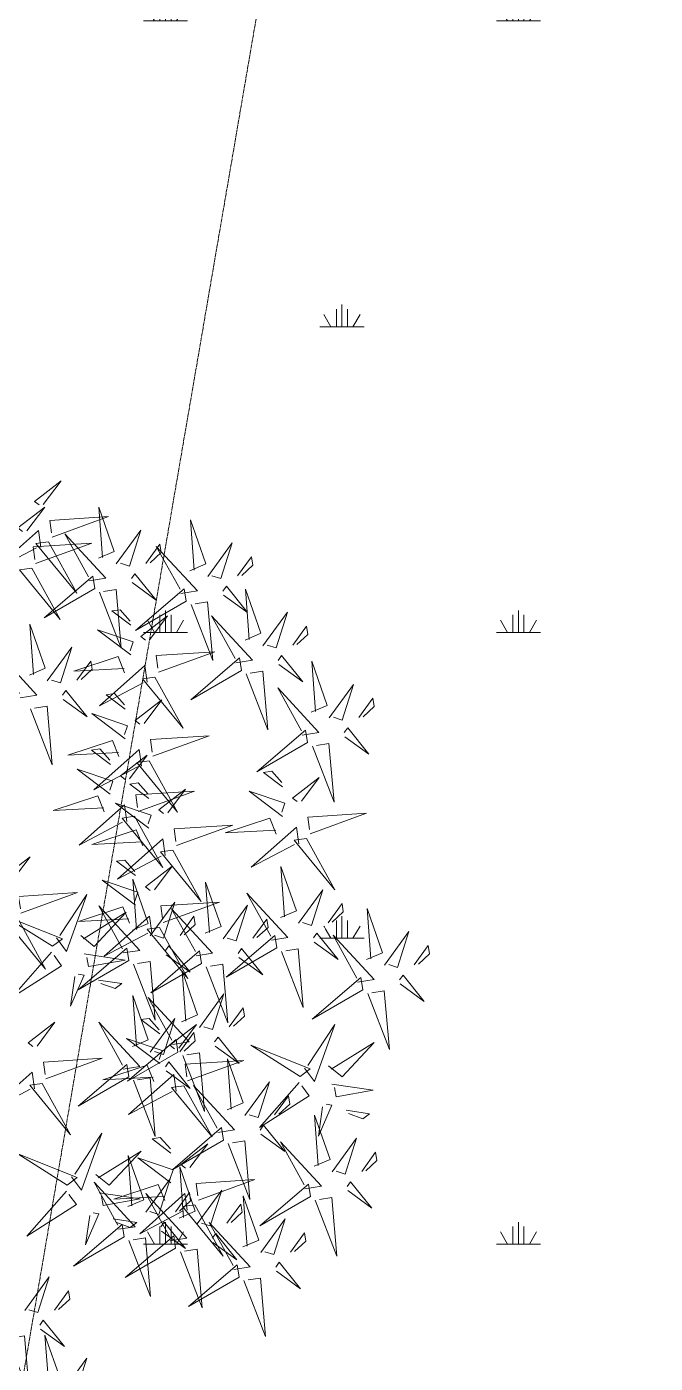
# Model space of a CAD drawing. Header units: millimetres. Extents: x 19543921 to 20171754, y -3528062 to -3222959.
# Drawn here: x 19581634 to 19582525, y -3296587 to -3294694 of the extents above; entities that cross this region are included whole.
import ezdxf

# ---------------------------------------------------------------- set-up
doc = ezdxf.new("R2010")
doc.units = ezdxf.units.MM
doc.header["$MEASUREMENT"] = 0
doc.linetypes.add('CENTER2', pattern=[28.575, 19.05, -3.175, 3.175, -3.175])
for name, color, linetype, lineweight in [('CENTER LINE', 40, 'CENTER2', 15), ('hach', 8, 'Continuous', 0), ('PLANTS', 3, 'Continuous', 13)]:
    doc.layers.add(name, color=color, linetype=linetype, lineweight=lineweight)

# ---------------------------------------------------------------- blocks, each defined once
blk = doc.blocks.new('bamboo')
at = {"layer": 'PLANTS'}
for points in [[(1088.8, 550.5), (1230.7, 624), (1117.2, 516), (1095.9, 541.8)], [(1245.4, 580.5), (1265.3, 538.9), (1156.3, 478), (1252.6, 571.9)], [(1291.1, 560.2), (1280.6, 450.1), (1321.1, 541.4), (1298.2, 551.6)], [(1072.7, 464.7), (1062.1, 354.7), (1102.6, 446), (1079.8, 456.1)], [(1137.1, 474.4), (1215.7, 466.8), (1126.9, 451.6), (1128.4, 467.3)], [(1131.1, 411.5), (1125, 348.6), (1142.3, 362.8), (1138.2, 402.9)], [(945.2, 153.2), (945.8, 313), (988.9, 162.4), (956.1, 155.5)], [(1141.3, 142.9), (1092, 290.5), (1115.5, 121.6), (1141.3, 142.9)], [(1035, 160.6), (1078.2, 226.8), (1050.5, 141.1), (1037.3, 149.7)], [(1157.1, 141.4), (1299, 214.9), (1185.5, 106.9), (1164.2, 132.8)], [(1264.2, 74.7), (1214.8, 222.3), (1238.4, 53.4), (1264.2, 74.7)], [(936.5, 139.9), (782.9, 164.7), (943.4, 107.2), (936.5, 139.9)], [(1279.9, 73.2), (1421.8, 146.8), (1308.4, 38.7), (1287, 64.6)], [(1441.7, 20.2), (1392.3, 167.8), (1415.9, -1.1), (1441.7, 20.2)], [(701.3, 5.5), (667.4, -23.6), (647.9, 136.3), (694, 14)], [(930.2, 115.8), (973.9, 125), (914, -24.5), (932.5, 104.9)], [(1117, 137.3), (1145.4, 102.8), (985.2, 86.6), (1108.4, 130.2)], [(1013.6, 99.1), (1106.3, 38.8), (1044.2, 116.9), (1024.6, 101.4)], [(1087.9, 126.1), (1140.9, 91.6), (1136.3, 113.5), (1098.9, 128.4)], [(1220.1, -21.7), (1186.2, -50.9), (1166.7, 109), (1212.8, -13.3)], [(1095.3, 76), (1115.1, 34.4), (1006.1, -26.5), (1102.4, 67.3)], [(1158.3, -1.3), (1117.1, -21.9), (1054.1, 85.8), (1149.8, -8.5)], [(1457.4, 18.7), (1599.3, 92.2), (1485.9, -15.8), (1464.5, 10)], [(974.5, 68.1), (1020.5, 66.3), (1023.9, -58.4), (985.4, 70.4)], [(1239.9, 69.2), (1268.3, 34.7), (1108.1, 18.4), (1231.3, 62.1)], [(1140.9, 55.7), (1130.4, -54.4), (1170.9, 36.9), (1148, 47)], [(1205.3, 65.3), (1283.9, 57.7), (1195.2, 42.5), (1196.7, 58.2)], [(707.4, -18.7), (854, 33.7), (685.6, 6.7), (707.4, -18.7)], [(1218.1, 7.8), (1238, -33.8), (1129, -94.7), (1225.2, -0.8)], [(1199.3, 2.4), (1193.3, -60.5), (1210.5, -46.3), (1206.4, -6.2)], [(1226.2, -46), (1372.8, 6.4), (1204.4, -20.6), (1226.2, -46)], [(1417.4, 14.6), (1445.8, -19.9), (1285.6, -36.1), (1408.7, 7.5)], [(706.2, -34.4), (782.6, -174.8), (672.3, -63.6), (697.7, -41.7)], [(1263.8, -12.5), (1253.3, -122.6), (1293.7, -31.3), (1270.9, -21.1)], [(1328.2, -2.9), (1406.8, -10.5), (1318.1, -25.7), (1319.6, -10)], [(868.3, -184.3), (818.9, -36.7), (842.4, -205.6), (868.3, -184.3)], [(1139, -47.3), (1028.7, -39.1), (1120.8, -77.6), (1130.5, -54.6)], [(1225, -61.7), (1301.4, -202.1), (1191.1, -90.8), (1216.5, -69)], [(1395.6, -46.8), (1415.5, -88.4), (1306.5, -149.2), (1402.7, -55.4)], [(1322.2, -65.8), (1316.2, -128.7), (1333.4, -114.5), (1329.3, -74.4)], [(1441.3, -67.1), (1430.8, -177.1), (1471.2, -85.8), (1448.4, -75.7)], [(1505.7, -57.4), (1584.3, -65), (1495.6, -80.2), (1497.1, -64.5)], [(631.1, -84.2), (625.1, -163), (608.1, -74.6), (623.8, -75.8)], [(1086.9, -106.8), (1023.9, -102.1), (1038.4, -119), (1078.4, -114.1)], [(1168.6, -225.3), (1119.3, -77.6), (1142.8, -246.6), (1168.6, -225.3)], [(1149.9, -111.5), (1143.9, -190.3), (1126.9, -101.9), (1142.6, -103)], [(494.6, -296.8), (495.3, -137), (538.4, -287.6), (505.6, -294.5)], [(926.2, -219.4), (885, -240.1), (822, -132.4), (917.7, -226.7)], [(884, -185.9), (1025.9, -112.3), (912.4, -220.4), (891.1, -194.5)], [(988, -239.9), (954.1, -269), (934.6, -109.2), (980.8, -231.4)], [(1441.7, -266.2), (1392.3, -118.6), (1415.9, -287.5), (1441.7, -266.2)], [(1499.7, -120.3), (1493.7, -183.2), (1510.9, -169), (1506.8, -128.9)], [(922.9, -320.7), (873.5, -173.1), (897.1, -342), (922.9, -320.7)], [(1184.4, -226.8), (1326.3, -153.2), (1212.8, -261.3), (1191.5, -235.4)], [(843.9, -189.9), (872.4, -224.4), (712.1, -240.6), (835.3, -197)], [(994.1, -264.1), (1140.7, -211.8), (972.3, -238.7), (994.1, -264.1)], [(1457.4, -267.7), (1599.3, -194.1), (1485.9, -302.2), (1464.5, -276.3)], [(584.4, -289.3), (627.6, -223.2), (600, -308.9), (586.7, -300.3)], [(938.6, -322.2), (1080.5, -248.7), (967.1, -356.7), (945.7, -330.8)], [(1144.3, -230.8), (1172.7, -265.3), (1012.5, -281.6), (1135.7, -237.9)], [(366.1, -305), (512.7, -252.7), (344.3, -279.6), (366.1, -305)], [(663.5, -416.2), (614.1, -268.5), (637.6, -437.5), (663.5, -416.2)], [(822.2, -251.3), (842, -292.9), (733.1, -353.8), (829.3, -259.9)], [(906.9, -265.5), (796.6, -257.2), (888.7, -295.8), (898.4, -272.8)], [(867.9, -271.6), (857.4, -381.7), (897.8, -290.4), (875, -280.2)], [(932.3, -262), (1010.9, -269.6), (922.2, -284.8), (923.7, -269.1)], [(992.9, -279.9), (1069.3, -420.3), (959, -309), (984.4, -287.2)], [(1417.4, -271.7), (1445.8, -306.2), (1285.6, -322.5), (1408.7, -278.8)], [(486, -310), (332.3, -285.3), (492.9, -342.8), (486, -310)], [(917.8, -329.7), (911.8, -408.4), (894.8, -320), (910.5, -321.2)], [(1122.6, -292.2), (1142.4, -333.8), (1033.4, -394.7), (1129.7, -300.8)], [(1168.2, -312.5), (1157.7, -422.6), (1198.2, -331.3), (1175.3, -321.1)], [(1218.2, -474.1), (1218.9, -314.2), (1262, -464.9), (1229.2, -471.8)], [(1232.6, -302.9), (1311.2, -310.5), (1222.5, -325.7), (1224, -310)], [(479.7, -334.2), (523.4, -325), (463.5, -474.5), (482, -345.1)], [(563.1, -350.9), (655.8, -411.2), (593.6, -333), (574, -348.6)], [(637.4, -323.8), (690.3, -358.3), (685.7, -336.5), (648.3, -321.5)], [(679.2, -417.7), (821.1, -344.1), (707.7, -452.2), (686.3, -426.3)], [(898.6, -326.3), (927, -360.8), (766.8, -377), (889.9, -333.4)], [(854.8, -325), (791.8, -320.2), (806.4, -337.2), (846.3, -332.2)], [(926.3, -324.9), (920.3, -387.8), (937.5, -373.5), (933.4, -333.5)], [(1395.6, -333.1), (1415.5, -374.7), (1306.5, -435.6), (1402.7, -341.7)], [(1441.3, -353.4), (1430.8, -463.5), (1471.2, -372.2), (1448.4, -362)], [(1505.7, -343.8), (1584.3, -351.4), (1495.6, -366.6), (1497.1, -350.9)], [(524, -381.9), (570, -383.6), (573.4, -508.4), (534.9, -379.6)], [(660.4, -512.6), (626.5, -541.8), (607, -381.9), (653.1, -504.2)], [(876.8, -387.7), (896.6, -429.3), (787.7, -490.1), (883.9, -396.3)], [(1226.6, -365.8), (1220.6, -428.7), (1237.8, -414.5), (1233.7, -374.4)], [(598.6, -492.1), (557.4, -512.8), (494.3, -405.1), (590.1, -499.4)], [(639.2, -421.7), (667.6, -456.2), (507.4, -472.5), (630.5, -428.8)], [(813.7, -538.9), (764.3, -391.3), (787.8, -560.2), (813.7, -538.9)], [(922.5, -407.9), (912, -518), (952.4, -426.7), (929.6, -416.6)], [(986.9, -398.3), (1065.5, -405.9), (976.8, -421.1), (978.3, -405.4)], [(1308, -466.6), (1351.2, -400.5), (1323.6, -486.2), (1310.3, -477.5)], [(1499.7, -406.7), (1493.7, -469.6), (1510.9, -455.4), (1506.8, -415.3)], [(980.9, -461.2), (974.9, -524.1), (992.1, -509.9), (988, -469.8)], [(617.4, -483.1), (637.2, -524.7), (528.3, -585.6), (624.5, -491.7)], [(666.4, -536.8), (813, -484.5), (644.6, -511.4), (666.4, -536.8)], [(727.5, -493.8), (806.1, -501.4), (717.4, -516.6), (718.9, -500.9)], [(829.4, -540.4), (971.3, -466.8), (857.8, -574.9), (836.5, -549)], [(1209.6, -487.3), (1055.9, -462.6), (1216.5, -520.1), (1209.6, -487.3)], [(579.2, -538.2), (468.9, -529.9), (561.1, -568.5), (570.7, -545.5)], [(663.1, -503.4), (652.6, -613.5), (693, -522.2), (670.2, -512)], [(1203.3, -511.5), (1247, -502.3), (1187.1, -651.7), (1205.5, -522.4)], [(1286.7, -528.1), (1379.3, -588.5), (1317.2, -510.3), (1297.6, -525.8)], [(1361, -501.1), (1413.9, -535.6), (1409.3, -513.8), (1371.9, -498.8)], [(414.6, -689.9), (380.7, -719), (361.2, -559.2), (407.3, -681.4)], [(551.1, -689.9), (517.2, -719), (497.7, -559.2), (543.9, -681.4)], [(665.2, -552.6), (741.7, -693), (631.3, -581.7), (656.8, -559.9)], [(789.3, -544.5), (817.8, -578.9), (657.5, -595.2), (780.7, -551.6)], [(721.5, -556.7), (715.5, -619.6), (732.7, -605.4), (728.6, -565.3)], [(936.5, -702.5), (887.2, -554.9), (910.7, -723.8), (936.5, -702.5)], [(1247.5, -559.2), (1293.6, -560.9), (1297, -685.7), (1258.5, -556.9)], [(352.8, -669.4), (311.6, -690.1), (248.5, -582.4), (344.3, -676.7)], [(527.1, -597.7), (464.1, -593), (478.7, -609.9), (518.7, -605)], [(590.2, -602.4), (584.1, -681.2), (567.1, -592.8), (582.9, -593.9)], [(767.6, -605.8), (787.4, -647.4), (678.5, -708.3), (774.7, -614.5)], [(813.3, -626.1), (802.7, -736.2), (843.2, -644.9), (820.4, -634.7)], [(877.7, -616.5), (956.3, -624.1), (867.5, -639.3), (869, -623.6)], [(952.3, -704), (1094.2, -630.5), (980.7, -738.5), (959.4, -712.7)], [(1182.3, -770.7), (1132.9, -623.1), (1156.5, -792), (1182.3, -770.7)], [(420.7, -714.1), (567.3, -661.7), (398.9, -688.7), (420.7, -714.1)], [(557.2, -714.1), (703.8, -661.7), (535.4, -688.7), (557.2, -714.1)], [(333.5, -715.5), (223.2, -707.2), (315.3, -745.8), (325, -722.8)], [(346.4, -826.2), (312.4, -855.4), (293, -695.5), (339.1, -817.8)], [(470, -715.5), (359.7, -707.2), (451.8, -745.8), (461.5, -722.8)], [(912.2, -708.1), (940.6, -742.6), (780.4, -758.8), (903.6, -715.2)], [(871.6, -679.4), (865.6, -742.3), (882.9, -728.1), (878.8, -688)], [(1198, -772.2), (1339.9, -698.7), (1226.5, -806.7), (1205.1, -780.8)], [(284.5, -805.8), (243.4, -826.4), (180.3, -718.7), (276.1, -813.1)], [(419.5, -729.9), (495.9, -870.2), (385.6, -759), (411, -737.1)], [(556, -729.9), (632.4, -870.2), (522.1, -759), (547.5, -737.1)], [(281.4, -774.9), (218.4, -770.2), (232.9, -787.1), (272.9, -782.2)], [(344.4, -779.7), (338.4, -858.4), (321.4, -770), (337.1, -771.2)], [(417.9, -774.9), (354.9, -770.2), (369.5, -787.1), (409.4, -782.2)], [(480.9, -779.7), (474.9, -858.4), (457.9, -770), (473.7, -771.2)], [(890.5, -769.5), (910.3, -811.1), (801.3, -871.9), (897.6, -778.1)], [(1000.5, -780.1), (1079.1, -787.7), (990.4, -802.9), (991.9, -787.2)], [(1158, -776.3), (1186.4, -810.8), (1026.2, -827), (1149.3, -783.4)], [(352.4, -850.5), (499, -798.1), (330.6, -825.1), (352.4, -850.5)], [(1246.3, -848.3), (1324.9, -855.9), (1236.2, -871.1), (1237.7, -855.4)]]:
    blk.add_lwpolyline(points, dxfattribs=at)
at = {"layer": 'PLANTS', "color": 78}
for points in [[(364.9, -320.8), (441.3, -461.2), (331, -349.9), (356.4, -328.1)], [(289.8, -370.6), (283.8, -449.3), (266.8, -360.9), (282.5, -362.1)], [(489.3, -669.4), (448.2, -690.1), (385.1, -582.4), (480.9, -676.7)], [(23.9, -744.9), (165.8, -671.4), (52.3, -779.4), (31, -753.6)], [(-16.2, -749), (12.3, -783.5), (-148, -799.7), (-24.8, -756.1)], [(-37.9, -810.4), (-18.1, -852), (-127, -912.8), (-30.8, -819)], [(936.1, -789.8), (925.6, -899.8), (966.1, -808.5), (943.2, -798.4)], [(7.8, -830.7), (-2.8, -940.7), (37.7, -849.4), (14.9, -839.3)], [(72.2, -821), (150.8, -828.6), (62, -843.8), (63.5, -828.1)], [(265.2, -851.8), (154.9, -843.6), (247, -882.2), (256.7, -859.1)], [(735.1, -928.5), (693.9, -949.2), (630.8, -841.5), (726.6, -935.8)], [(796.9, -949), (763, -978.1), (743.5, -818.2), (789.6, -940.5)], [(994.5, -843), (988.5, -905.9), (1005.7, -891.7), (1001.6, -851.6)], [(1136.2, -837.6), (1156, -879.2), (1047.1, -940.1), (1143.3, -846.3)], [(66.1, -883.9), (60.1, -946.8), (77.4, -932.6), (73.3, -892.5)], [(209.8, -1003.5), (175.9, -1032.7), (156.4, -872.8), (202.6, -995)], [(351.2, -866.2), (427.7, -1006.6), (317.3, -895.4), (342.8, -873.5)], [(1181.9, -857.9), (1171.4, -968), (1211.8, -876.7), (1189, -866.6)], [(148, -983), (106.8, -1003.7), (43.8, -896), (139.5, -990.3)], [(213.1, -911.3), (150.1, -906.6), (164.7, -923.5), (204.7, -918.6)], [(276.1, -916), (270.1, -994.8), (253.1, -906.4), (268.9, -907.6)], [(803, -973.2), (949.5, -920.8), (781.1, -947.8), (803, -973.2)], [(1240.3, -911.2), (1234.3, -974.1), (1251.5, -959.9), (1247.4, -919.8)], [(-240.7, -1085.3), (-274.6, -1114.5), (-294.1, -954.6), (-248, -1076.9)], [(-60.1, -1097.9), (-109.5, -950.3), (-85.9, -1119.2), (-60.1, -1097.9)], [(-221, -1027.7), (-74.4, -975.4), (-242.8, -1002.3), (-221, -1027.7)], [(215.9, -1027.7), (362.5, -975.4), (194.1, -1002.3), (215.9, -1027.7)], [(715.7, -974.6), (605.5, -966.3), (697.6, -1004.9), (707.3, -981.8)], [(801.8, -988.9), (878.2, -1129.3), (767.9, -1018.1), (793.3, -996.2)], [(-44.4, -1099.5), (97.5, -1025.9), (-15.9, -1134), (-37.3, -1108.1)], [(128.7, -1029.1), (18.4, -1020.8), (110.5, -1059.4), (120.2, -1036.4)], [(636.2, -1166.1), (586.8, -1018.5), (610.3, -1187.4), (636.2, -1166.1)], [(663.7, -1034), (600.7, -1029.3), (615.2, -1046.2), (655.2, -1041.3)], [(726.7, -1038.7), (720.7, -1117.5), (703.7, -1029.1), (719.4, -1030.3)], [(-234.6, -1109.5), (-88.1, -1057.2), (-256.5, -1084.1), (-234.6, -1109.5)], [(-222.2, -1043.5), (-145.8, -1183.9), (-256.1, -1072.6), (-230.7, -1050.8)], [(214.7, -1043.5), (291.1, -1183.9), (180.8, -1072.6), (206.2, -1050.8)], [(376.8, -1193.4), (327.4, -1045.8), (350.9, -1214.7), (376.8, -1193.4)], [(-297.3, -1093.3), (-303.3, -1172), (-320.3, -1083.6), (-304.5, -1084.8)], [(76.6, -1088.6), (13.6, -1083.8), (28.1, -1100.8), (68.1, -1095.8)], [(144.7, -1234.3), (95.3, -1086.7), (118.8, -1255.6), (144.7, -1234.3)], [(139.6, -1093.3), (133.6, -1172), (116.6, -1083.6), (132.3, -1084.8)], [(651.9, -1167.6), (793.8, -1094.1), (680.3, -1202.1), (659, -1176.3)], [(-235.8, -1125.3), (-159.4, -1265.7), (-269.7, -1154.4), (-244.3, -1132.6)], [(-84.4, -1103.5), (-56, -1138), (-216.2, -1154.2), (-93.1, -1110.6)], [(392.5, -1194.9), (534.4, -1121.4), (420.9, -1229.4), (399.6, -1203.5)], [(-310.9, -1175.1), (-316.9, -1253.9), (-334, -1165.5), (-318.2, -1166.6)], [(-106.2, -1164.9), (-86.3, -1206.5), (-195.3, -1267.4), (-99.1, -1173.5)], [(160.4, -1235.8), (302.3, -1162.3), (188.8, -1270.3), (167.5, -1244.4)], [(611.8, -1171.7), (640.3, -1206.2), (480.1, -1222.4), (603.2, -1178.8)], [(-60.5, -1185.2), (-71, -1295.3), (-30.6, -1204), (-53.4, -1193.8)], [(3.9, -1175.6), (82.5, -1183.2), (-6.2, -1198.4), (-4.7, -1182.7)], [(352.4, -1199), (380.9, -1233.5), (220.7, -1249.7), (343.8, -1206.1)], [(120.3, -1239.9), (148.8, -1274.4), (-11.4, -1290.6), (111.7, -1247)], [(-2.1, -1238.5), (-8.1, -1301.4), (9.1, -1287.1), (5, -1247.1)], [(590.1, -1233.1), (609.9, -1274.7), (501, -1335.5), (597.2, -1241.7)], [(700.2, -1243.7), (778.8, -1251.3), (690.1, -1266.6), (691.6, -1250.8)], [(330.7, -1260.4), (350.5, -1301.9), (241.6, -1362.8), (337.8, -1269)], [(440.8, -1271), (519.4, -1278.6), (430.7, -1293.8), (432.2, -1278.1)], [(635.8, -1253.4), (625.3, -1363.4), (665.7, -1272.1), (642.9, -1262)], [(98.6, -1301.3), (118.4, -1342.9), (9.5, -1403.7), (105.7, -1309.9)], [(208.7, -1311.9), (287.3, -1319.5), (198.6, -1334.7), (200.1, -1319)], [(376.4, -1280.6), (365.9, -1390.7), (406.3, -1299.4), (383.5, -1289.3)], [(694.2, -1306.6), (688.2, -1369.5), (705.4, -1355.3), (701.3, -1315.3)], [(144.3, -1321.5), (133.8, -1431.6), (174.2, -1340.3), (151.4, -1330.2)], [(434.8, -1333.9), (428.8, -1396.8), (446, -1382.6), (441.9, -1342.5)], [(202.7, -1374.8), (196.7, -1437.7), (213.9, -1423.5), (209.8, -1383.4)]]:
    blk.add_lwpolyline(points, dxfattribs=at)

msp = doc.modelspace()

# ---------------------------------------------------------------- hatches: boundary and pattern name
at = {"layer": 'hach', "linetype": 'Continuous', "ltscale": 1000}
h = msp.add_hatch(dxfattribs=at)
h.set_pattern_fill('SWAMP', color=256, scale=500)
h.set_pattern_definition([(0, (342299.43, -568438.57), (250, 433.0127015), [62.5, -437.5]), (90, (342330.68, -568438.57), (-250, 433.0127015), [31.25, -834.775403]), (90, (342338.5, -568438.57), (-250, 433.0127015), [25, -841.025403]), (90, (342322.87, -568438.57), (-250, 433.0127015), [25, -841.025403]), (60, (342346.3, -568438.57), (-250, 433.012702), [20, -480]), (120, (342315.06, -568438.57), (-500, 2e-07), [20, -480])])
h.paths.add_polyline_path([(19582038.1, -3295593), (19582065.2, -3295670.1), (19582082.7, -3295646.1), (19582043.3, -3295662.8)], flags=16)
h.paths.add_polyline_path([(19582124.7, -3295645.4), (19582126.6, -3295657.1), (19582095.1, -3295686.2)], flags=16)
h.paths.add_polyline_path([(19582119.2, -3295724.5), (19582089.2, -3295687.1), (19582081.8, -3295697.3)], flags=16)
h.paths.add_polyline_path([(19582010.9, -3295786.6), (19582021, -3295794.2), (19582048.9, -3295757.3)], flags=16)
h.paths.add_polyline_path([(19582069.8, -3295792.4), (19582062.6, -3295709.4), (19582039.1, -3295713.1)], flags=16)
h.paths.add_polyline_path([(19582121.7, -3296012.9), (19582122.8, -3296027.9), (19582116.7, -3296033.2), (19582126.5, -3296043.8), (19582143.6, -3296020.2), (19582138.5, -3296005.8)], flags=16)
h.paths.add_polyline_path([(19582036.6, -3295966.6), (19582037.6, -3295967.9), (19582037.8, -3295967)], flags=16)
h.paths.add_polyline_path([(19582115.9, -3295808.1), (19582032.7, -3295813.6), (19582035.9, -3295837.2)], flags=16)
h.paths.add_polyline_path([(19582030.8, -3295843.9), (19582081.4, -3295935.7), (19582081.1, -3295936.1), (19582083, -3295947.8), (19582051.4, -3295976.9), (19582081.4, -3295935.7), (19582070.8, -3295916.4), (19582013.2, -3295846.3)], flags=16)
h.paths.add_polyline_path([(19581994.5, -3295883.7), (19582016.5, -3295946.4), (19581999.7, -3295953.5)], flags=16)
h.paths.add_polyline_path([(19582203.1, -3295995.5), (19582205, -3296007.3), (19582173.4, -3296036.3)], flags=16)
h.paths.add_polyline_path([(19582019, -3296000.1), (19581995.5, -3296003.8), (19582026.1, -3296083.2)], flags=16)
h.paths.add_polyline_path([(19582197.6, -3296074.6), (19582167.6, -3296037.3), (19582160.2, -3296047.5)], flags=16)
h.paths.add_polyline_path([(19582067, -3296169.6), (19582054.2, -3296177.6), (19582046.7, -3296174.6), (19582041.9, -3296188.1), (19582070.7, -3296192.4), (19582081.1, -3296181.2)], flags=16)
h.paths.add_polyline_path([(19582141, -3296059.5), (19582117.5, -3296063.2), (19582148.2, -3296142.6)], flags=16)
h.paths.add_polyline_path([(19582034.7, -3296208.3), (19582020.5, -3296189.2), (19582013, -3296197.8), (19582005.4, -3296208.2), (19582008.1, -3296225.3)], flags=16)
h.paths.add_polyline_path([(19581962.2, -3296239.1), (19581960.9, -3296238.7), (19581961.9, -3296239.9)], flags=16)
h.paths.add_polyline_path([(19582120.2, -3296233.7), (19582110.7, -3296240.8), (19582070.3, -3296226.3)], flags=16)
h.paths.add_polyline_path([(19582047.3, -3296305.5), (19582048.4, -3296320.5), (19582042.3, -3296325.8), (19582052.1, -3296336.4), (19582069.2, -3296312.8), (19582064.1, -3296298.4)], flags=16)
h.paths.add_polyline_path([(19582066.7, -3296221.5), (19582054.3, -3296219.7), (19582047.6, -3296265.4)], flags=16)
h.paths.add_polyline_path([(19582128.7, -3296288.1), (19582130.6, -3296299.8), (19582099.1, -3296328.9)], flags=16)
h.paths.add_polyline_path([(19581919.4, -3296431.2), (19581923.4, -3296429.4), (19581902.3, -3296403.2), (19581894.9, -3296413.4)], flags=16)
h.paths.add_polyline_path([(19581950.5, -3296355.2), (19581949.6, -3296345.2), (19581947.6, -3296347.9)], flags=16)
h.paths.add_polyline_path([(19582123.2, -3296367.2), (19582093.2, -3296329.8), (19582085.8, -3296340)], flags=16)
h.paths.add_polyline_path([(19582066.6, -3296352.1), (19582043.1, -3296355.8), (19582073.8, -3296435.2)], flags=16)
h.paths.add_polyline_path([(19581983.2, -3296432.8), (19581984.3, -3296434), (19581984.5, -3296433.2)], flags=16)
h.paths.add_polyline_path([(19582027.8, -3296402.3), (19582029.6, -3296414), (19581998.1, -3296443.1)], flags=16)
h.paths.add_polyline_path([(19581965.7, -3296466.3), (19581942.2, -3296470), (19581972.8, -3296549.3)], flags=16)
h.paths.add_polyline_path([(19581621.9, -3298010.4), (19581649, -3298087.5), (19581666.5, -3298063.5), (19581627.1, -3298080.2)], flags=16)
h.paths.add_polyline_path([(19581708.5, -3298062.8), (19581710.4, -3298074.5), (19581678.9, -3298103.6)], flags=16)
h.paths.add_polyline_path([(19581703, -3298141.9), (19581673, -3298104.5), (19581665.6, -3298114.7)], flags=16)
h.paths.add_polyline_path([(19583920, -3298545), (19583890.5, -3298508.3), (19583883.1, -3298518.5), (19583920, -3298545.3)], flags=16)
h.paths.add_polyline_path([(19583807.3, -3298550.3), (19583769.3, -3298579.6), (19583779.4, -3298587.2)], flags=16)
h.paths.add_polyline_path([(19583760.8, -3298490.5), (19583753.4, -3298500.7), (19583790.8, -3298527.9)], flags=16)
h.paths.add_polyline_path([(19583898.8, -3298446.9), (19583882.8, -3298497.5), (19583865.8, -3298492.2), (19583866.5, -3298491.3), (19583861.4, -3298476.9), (19583827.6, -3298491.3), (19583849.4, -3298514.9), (19583831.7, -3298517.7), (19583833.6, -3298529.4), (19583761.9, -3298570.8), (19583763.3, -3298569.7), (19583728.3, -3298543.2), (19583740.1, -3298541.6), (19583764.2, -3298568.8), (19583826.5, -3298515.5), (19583791.2, -3298451.9), (19583792.8, -3298453.6), (19583796.3, -3298448.8), (19583798, -3298459.2), (19583827.6, -3298491.3), (19583844.6, -3298484), (19583839.4, -3298414.2), (19583866.5, -3298491.3)], flags=16)
h.paths.add_polyline_path([(19583976.9, -3298545), (19583960.9, -3298595.7), (19583944, -3298590.3)], flags=16)
h.paths.add_polyline_path([(19583577.6, -3298449.2), (19583559.3, -3298435.4), (19583523.3, -3298437.3), (19583542.8, -3298430.9), (19583538.8, -3298423.6), (19583516.8, -3298396.9), (19583464.8, -3298415.8), (19583481, -3298445.1), (19583489, -3298444.6), (19583482.1, -3298447.1), (19583497.4, -3298474.9), (19583500, -3298474.7)], flags=16)
h.paths.add_polyline_path([(19583603.2, -3298484.5), (19583620.9, -3298482.1), (19583617.3, -3298456), (19583606.6, -3298461.7), (19583600.8, -3298466.8)], flags=16)
h.paths.add_polyline_path([(19583656.5, -3298358.9), (19583631.1, -3298392.4), (19583624.5, -3298402.9), (19583633.1, -3298396.3)], flags=16)
h.paths.add_polyline_path([(19583769.1, -3298429.1), (19583753, -3298479.7), (19583736.1, -3298474.4), (19583736.8, -3298473.5), (19583731.7, -3298459.1), (19583697.9, -3298473.4), (19583719.7, -3298497.1), (19583702, -3298499.8), (19583703.9, -3298511.6), (19583632.2, -3298553), (19583676.2, -3298515.3), (19583620.8, -3298447.9), (19583644.3, -3298444.6), (19583640.2, -3298415.2), (19583710.8, -3298410.5), (19583709.7, -3298396.4), (19583714.6, -3298410.3), (19583723.4, -3298409.7), (19583715.4, -3298412.6), (19583736.8, -3298473.5)], flags=16)
h.paths.add_polyline_path([(19583869.3, -3298550), (19583927.5, -3298613), (19583906.1, -3298616.4)], flags=16)
h.paths.add_polyline_path([(19583583.8, -3298315.3), (19583503.9, -3298344.4), (19583500.6, -3298320.8)], flags=0)
h.paths.add_polyline_path([(19583516.8, -3298264.5), (19583478.9, -3298293.8), (19583488.9, -3298301.4)], flags=0)
h.paths.add_polyline_path([(19583565.9, -3298387.6), (19583554.1, -3298389.2), (19583580.9, -3298409.5), (19583586.3, -3298410.6)], flags=16)
h.paths.add_polyline_path([(19583186.5, -3298241.2), (19583186.2, -3298237.2), (19583181.9, -3298243.2)], flags=16)
h.paths.add_polyline_path([(19583223.4, -3298254.4), (19583224.4, -3298255.6), (19583224.7, -3298254.8)], flags=16)
h.paths.add_polyline_path([(19583404.7, -3298194.1), (19583388.4, -3298245.6), (19583420.1, -3298285.1), (19583467.9, -3298301.3), (19583462.3, -3298318.1), (19583461.4, -3298317.4), (19583446.8, -3298322.2), (19583459.3, -3298353.2), (19583495.6, -3298325.3), (19583484.6, -3298335), (19583487.5, -3298356.5), (19583433.1, -3298385.2), (19583422, -3298393.8), (19583418.2, -3298398.8), (19583428.8, -3298425.2), (19583452.9, -3298403.8), (19583455.8, -3298425.3), (19583394.8, -3298457.5), (19583400.9, -3298464.5), (19583374.7, -3298468.1), (19583375.9, -3298467.5), (19583288.9, -3298472.2), (19583330.5, -3298458.5), (19583324.2, -3298447), (19583270.2, -3298381.3), (19583205.9, -3298415.3), (19583245.9, -3298379.7), (19583239, -3298362.5), (19583212.4, -3298364), (19583213, -3298370.9), (19583210.3, -3298364.1), (19583169.1, -3298366.3), (19583206.5, -3298354), (19583179.5, -3298284.3), (19583149.5, -3298301.7), (19583171.4, -3298329), (19583140.7, -3298306.7), (19583115.5, -3298321.3), (19583122, -3298397), (19583088.5, -3298310.4), (19583012.8, -3298354.2), (19583077.4, -3298298.8), (19583042.1, -3298235.3), (19583078.5, -3298274.6), (19583095.5, -3298267.3), (19583090.3, -3298197.5), (19583117.4, -3298274.7), (19583146.9, -3298234.1), (19583133.1, -3298209.1), (19583191.3, -3298272.1), (19583173.6, -3298274.9), (19583176.4, -3298292.5), (19583205.8, -3298287.8), (19583207.6, -3298309.2), (19583254.2, -3298325), (19583309.5, -3298282.3), (19583332.4, -3298262.7), (19583297.1, -3298199.1), (19583333.4, -3298238.5), (19583350.5, -3298231.2), (19583345.3, -3298161.4), (19583372.4, -3298238.5)], flags=16)
h.paths.add_polyline_path([(19583436.2, -3298370.1), (19583430.5, -3298386.9), (19583375.6, -3298345.2), (19583376, -3298349.7)], flags=16)
h.paths.add_polyline_path([(19583468.1, -3298473.3), (19583430.2, -3298502.5), (19583440.2, -3298510.1)], flags=16)
h.paths.add_polyline_path([(19583369.2, -3298338.7), (19583289.3, -3298367.7), (19583286, -3298344.2)], flags=16)
h.paths.add_polyline_path([(19583373.1, -3298430.5), (19583367.4, -3298447.3), (19583322.8, -3298413.4)], flags=0)
h.paths.add_polyline_path([(19583176.7, -3298419), (19583138.7, -3298448.3), (19583148.8, -3298455.9)], flags=16)
h.paths.add_polyline_path([(19584876.5, -3285528.5), (19585385.9, -3282120), (19584764.7, -3282027.1), (19584255.3, -3285435.7)])
h.paths.add_polyline_path([(19583924.5, -3298399.4), (19583794.2, -3297071.4), (19583537.4, -3297214.6), (19583319, -3298274.7)], flags=16)
h.paths.add_polyline_path([(19583481.5, -3286792), (19583481.5, -3286047.1), (19584551, -3285785.7), (19584587.1, -3285916.4), (19583827.9, -3287171.4), (19583430.5, -3286785)], flags=17)
h.paths.add_polyline_path([(19583462.8, -3297071.4), (19583504.1, -3294016.4), (19582952.6, -3294016.4), (19582952.6, -3288671.4), (19583481.5, -3288671.4), (19583481.5, -3285916.4), (19584693.5, -3287171.4), (19585290.7, -3282839.4), (19585451.3, -3282136.4), (19582609.9, -3282136.4), (19582577.8, -3282276.7), (19581636.1, -3289066.4), (19580128.7, -3297840.2), (19582843.3, -3298399.5)])
h.paths.add_polyline_path([(19582952.6, -3289368.6), (19582952.6, -3288742), (19582446.4, -3288658.1), (19582345.4, -3289268)], flags=17)
h.paths.add_polyline_path([(19585394.5, -3297393.6), (19584754.1, -3297261.6), (19584754.1, -3297071.4), (19584754.1, -3297071.4), (19582843.3, -3298399.5), (19585140.5, -3298872.8)])

# ---------------------------------------------------------------- linework, layer by layer
at = {"layer": 'CENTER LINE', "ltscale": 0.25}
msp.add_lwpolyline([(19581119.3, -3299575.8), (19582894.7, -3289236), (19583813.7, -3282569.4), (19586424.4, -3271143.5), (19587469.6, -3265449.7), (19587754.2, -3264199.6), (19589604.4, -3261343.7)], dxfattribs=at)

# ---------------------------------------------------------------- block references
at = {"layer": 'PLANTS', "linetype": 'Continuous', "extrusion": (0, 0, -1), "xscale": 0.5321458531331732, "yscale": 0.5321458531331732, "zscale": 0.5321458531331732, "rotation": 221.4765052932993}
msp.add_blockref('bamboo', (-19581367.7, -3295948.9), dxfattribs=at)

doc.saveas('drawing.dxf')
